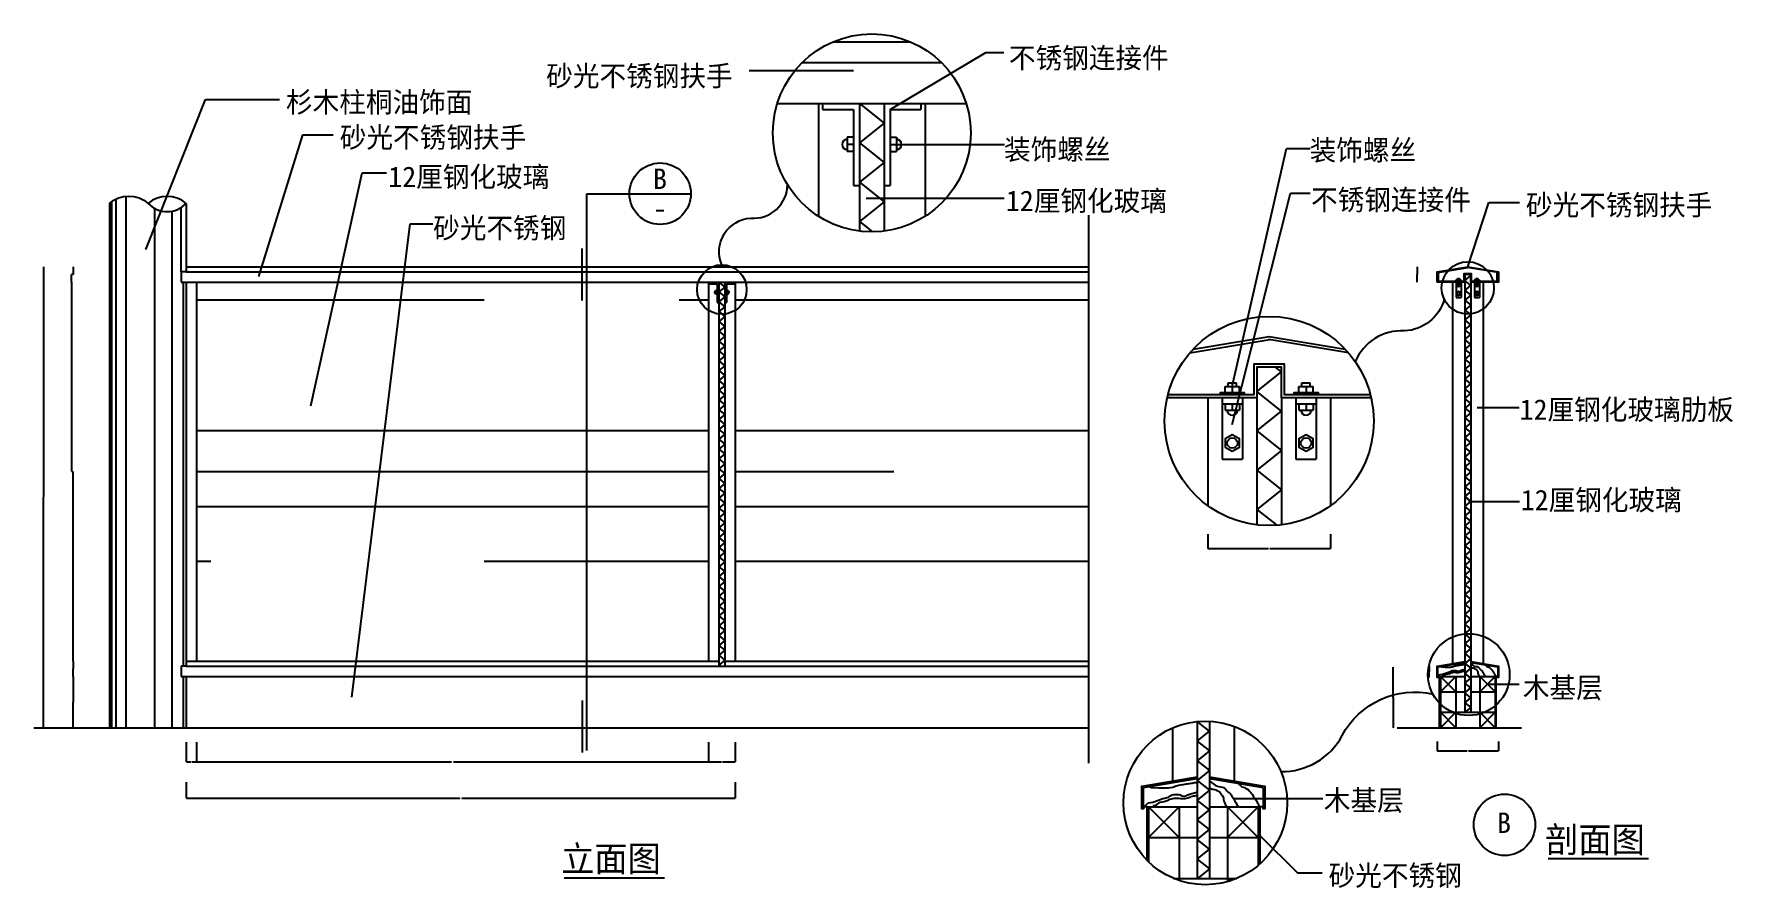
# Model space of a CAD drawing. Header units: metres. Extents: x 303 to 3621, y 1473 to 3141.
import ezdxf

# ---------------------------------------------------------------- set-up
doc = ezdxf.new("R2010")
doc.units = ezdxf.units.M
for name, color, linetype in [('2', 2, 'Continuous'), ('3', 3, 'Continuous'), ('4', 4, 'Continuous'), ('7', 7, 'Continuous'), ('BH', 3, 'Continuous'), ('DIM', 3, 'Continuous'), ('TEXT', 3, 'Continuous')]:
    doc.layers.add(name, color=color, linetype=linetype)
doc.dimstyles.get("Standard").update_dxf_attribs({"dimtxt": 2.5, "dimasz": 2.5, "dimexe": 1.25, "dimexo": 0.625, "dimtad": 1, "dimcen": 2.5, "dimazin": 3, "dimtfac": 1, "dimtmove": 0, "dimatfit": 3})

# ---------------------------------------------------------------- blocks, each defined once
blk = doc.blocks.new('BH2')
at = {"layer": 'BH'}
blk.add_lwpolyline([(0, 32), (5, 28), (0, 24), (5, 20), (0, 16), (5, 12), (0, 8), (5, 4), (0, 0)], dxfattribs=at)
blk = doc.blocks.new('*D1')
for p, q in [((376.39, 2656.43), (376.39, 2286.43)), ((376.64, 2286.43), (378.82, 2286.43)), ((379.07, 1916.43), (379.07, 2286.43))]:
    blk.add_line(p, q)
at = {"layer": 'Defpoints'}
for p in [(376.39, 2656.43), (376.39, 2286.43), (379.07, 1916.43)]:
    blk.add_point(p, dxfattribs=at)
at = {"layer": 'DIM', "insert": (377.73, 2287.555), "char_height": 1, "attachment_point": 5}
blk.add_mtext('2,68', dxfattribs=at)
blk = doc.blocks.new('*D2')
for p, q in [((321.19, 2686.43), (321.19, 2236.43)), ((320.94, 2236.43), (320.69, 2236.43)), ((321.19, 1786.43), (321.19, 2236.43)), ((321.19, 2236.43), (321.19, 2236.43)), ((321.44, 2236.43), (321.69, 2236.43))]:
    blk.add_line(p, q)
at = {"layer": 'Defpoints'}
for p in [(321.19, 2686.43), (321.19, 2236.43), (321.19, 1786.43)]:
    blk.add_point(p, dxfattribs=at)
at = {"layer": 'DIM', "insert": (321.19, 2237.555), "char_height": 1, "attachment_point": 5}
blk.add_mtext('0', dxfattribs=at)
blk = doc.blocks.new('*D3')
for p, q in [((378.82, 1901.43), (378.57, 1901.43)), ((379.07, 1916.43), (379.07, 1901.43)), ((379.07, 1886.43), (379.07, 1901.43)), ((379.07, 1901.43), (379.07, 1901.43)), ((379.32, 1901.43), (379.57, 1901.43))]:
    blk.add_line(p, q)
at = {"layer": 'Defpoints'}
for p in [(379.07, 1916.43), (379.07, 1901.43), (379.07, 1886.43)]:
    blk.add_point(p, dxfattribs=at)
at = {"layer": 'DIM', "insert": (379.07, 1902.555), "char_height": 1, "attachment_point": 5}
blk.add_mtext('0', dxfattribs=at)
blk = doc.blocks.new('*D4')
for p, q in [((379.07, 1886.43), (379.07, 1836.43)), ((378.82, 1836.43), (378.57, 1836.43)), ((379.07, 1786.43), (379.07, 1836.43)), ((379.07, 1836.43), (379.07, 1836.43)), ((379.32, 1836.43), (379.57, 1836.43))]:
    blk.add_line(p, q)
at = {"layer": 'Defpoints'}
for p in [(379.07, 1886.43), (379.07, 1836.43), (379.07, 1786.43)]:
    blk.add_point(p, dxfattribs=at)
at = {"layer": 'DIM', "insert": (379.07, 1837.555), "char_height": 1, "attachment_point": 5}
blk.add_mtext('0', dxfattribs=at)
blk = doc.blocks.new('*D5')
for p, q in [((379.32, 2671.43), (376.14, 2671.43)), ((376.39, 2656.43), (376.39, 2671.43)), ((379.07, 2686.43), (379.07, 2671.43))]:
    blk.add_line(p, q)
at = {"layer": 'Defpoints'}
for p in [(376.39, 2656.43), (379.07, 2686.43), (379.07, 2671.43)]:
    blk.add_point(p, dxfattribs=at)
at = {"layer": 'DIM', "insert": (377.73, 2670.305), "char_height": 1, "attachment_point": 5}
blk.add_mtext('2,68', dxfattribs=at)
blk = doc.blocks.new('*D6')
for p, q in [((620.15, 1758.3), (620.15, 1719.86)), ((1620.15, 1758.3), (1620.15, 1719.86)), ((620.4, 1719.86), (1118.15, 1719.86)), ((1122.15, 1719.86), (1619.9, 1719.86))]:
    blk.add_line(p, q)
at = {"layer": 'Defpoints'}
for p in [(620.15, 1758.3), (1620.15, 1758.3), (620.15, 1719.86)]:
    blk.add_point(p, dxfattribs=at)
at = {"layer": 'DIM', "insert": (1120.15, 1719.86), "char_height": 1, "attachment_point": 5}
blk.add_mtext('1000', dxfattribs=at)
blk = doc.blocks.new('*D7')
for p, q in [((600.15, 1679.86), (600.15, 1648.6)), ((1672.15, 1679.86), (1672.15, 1648.6)), ((600.4, 1648.6), (1134.15, 1648.6)), ((1138.15, 1648.6), (1671.9, 1648.6))]:
    blk.add_line(p, q)
at = {"layer": 'Defpoints'}
for p in [(600.15, 1679.86), (1672.15, 1679.86), (600.15, 1648.6)]:
    blk.add_point(p, dxfattribs=at)
at = {"layer": 'DIM', "insert": (1136.15, 1648.6), "char_height": 1, "attachment_point": 5}
blk.add_mtext('1072', dxfattribs=at)
blk = doc.blocks.new('*D8')
for p, q in [((600.15, 1758.3), (600.15, 1719.86)), ((620.15, 1758.3), (620.15, 1719.86)), ((600.4, 1719.86), (609.15, 1719.86)), ((611.15, 1719.86), (619.9, 1719.86))]:
    blk.add_line(p, q)
at = {"layer": 'Defpoints'}
for p in [(600.15, 1758.3), (620.15, 1758.3), (600.15, 1719.86)]:
    blk.add_point(p, dxfattribs=at)
at = {"layer": 'DIM', "insert": (610.15, 1719.86), "char_height": 1, "attachment_point": 5}
blk.add_mtext('20', dxfattribs=at)
blk = doc.blocks.new('*D9')
for p, q in [((1620.15, 1758.3), (1620.15, 1719.86)), ((1672.15, 1758.3), (1672.15, 1719.86)), ((1620.4, 1719.86), (1645.15, 1719.86)), ((1647.15, 1719.86), (1671.9, 1719.86))]:
    blk.add_line(p, q)
at = {"layer": 'Defpoints'}
for p in [(1620.15, 1758.3), (1672.15, 1758.3), (1620.15, 1719.86)]:
    blk.add_point(p, dxfattribs=at)
at = {"layer": 'DIM', "insert": (1646.15, 1719.86), "char_height": 1, "attachment_point": 5}
blk.add_mtext('52', dxfattribs=at)
blk = doc.blocks.new('*D10')
for p, q in [((3042.7, 1759.23), (3042.7, 1741.16)), ((3162.7, 1759.23), (3162.7, 1741.16)), ((3042.95, 1741.16), (3101.2, 1741.16)), ((3104.2, 1741.16), (3162.45, 1741.16))]:
    blk.add_line(p, q)
at = {"layer": 'Defpoints'}
for p in [(3042.7, 1759.23), (3162.7, 1759.23), (3042.7, 1741.16)]:
    blk.add_point(p, dxfattribs=at)
at = {"layer": 'DIM', "insert": (3102.7, 1741.16), "char_height": 1, "attachment_point": 5}
blk.add_mtext('120', dxfattribs=at)
blk = doc.blocks.new('*D11')
for p, q in [((3026.87, 1895.43), (3026.62, 1895.43)), ((3027.12, 1906.43), (3027.12, 1895.43)), ((3027.12, 1884.43), (3027.12, 1895.43)), ((3027.12, 1895.43), (3027.12, 1895.43)), ((3027.37, 1895.43), (3027.62, 1895.43))]:
    blk.add_line(p, q)
at = {"layer": 'Defpoints'}
for p in [(3027.12, 1906.43), (3027.12, 1895.43), (3027.12, 1884.43)]:
    blk.add_point(p, dxfattribs=at)
at = {"layer": 'DIM', "insert": (3027.12, 1896.555), "char_height": 1, "attachment_point": 5}
blk.add_mtext('20', dxfattribs=at)
blk = doc.blocks.new('*D12')
for p, q in [((2956.47, 1904.43), (2956.47, 1845.43)), ((2956.22, 1845.43), (2955.97, 1845.43)), ((2956.47, 1845.43), (2957.52, 1845.43)), ((2957.52, 1786.43), (2957.52, 1845.43)), ((2957.77, 1845.43), (2958.02, 1845.43))]:
    blk.add_line(p, q)
at = {"layer": 'Defpoints'}
for p in [(2956.47, 1904.43), (2956.47, 1845.43), (2957.52, 1786.43)]:
    blk.add_point(p, dxfattribs=at)
at = {"layer": 'DIM', "insert": (2956.995, 1846.555), "char_height": 1, "attachment_point": 5}
blk.add_mtext('100', dxfattribs=at)
blk = doc.blocks.new('*D13')
for p, q in [((2594.87, 2164.59), (2594.87, 2136.17)), ((2834.87, 2164.59), (2834.87, 2136.17)), ((2595.12, 2136.17), (2713.87, 2136.17)), ((2715.87, 2136.17), (2834.62, 2136.17))]:
    blk.add_line(p, q)
at = {"layer": 'Defpoints'}
for p in [(2594.87, 2164.59), (2834.87, 2164.59), (2594.87, 2136.17)]:
    blk.add_point(p, dxfattribs=at)
at = {"layer": 'DIM', "insert": (2714.87, 2136.17), "char_height": 1, "attachment_point": 5}
blk.add_mtext('60', dxfattribs=at)
blk = doc.blocks.new('*D14')
for p, q in [((3003.71, 2671.43), (3003.46, 2671.43)), ((3003.96, 2686.43), (3003.96, 2671.43)), ((3003.96, 2656.43), (3003.96, 2671.43)), ((3003.96, 2671.43), (3003.96, 2671.43)), ((3004.21, 2671.43), (3004.46, 2671.43))]:
    blk.add_line(p, q)
at = {"layer": 'Defpoints'}
for p in [(3003.96, 2686.43), (3003.96, 2671.43), (3003.96, 2656.43)]:
    blk.add_point(p, dxfattribs=at)
at = {"layer": 'DIM', "insert": (3003.96, 2672.555), "char_height": 1, "attachment_point": 5}
blk.add_mtext('0', dxfattribs=at)

msp = doc.modelspace()

# ---------------------------------------------------------------- hatches: boundary and pattern name
at = {"layer": 'BH'}
h = msp.add_hatch(dxfattribs=at)
h.set_pattern_fill('AR-RROOF', scale=15)
h.paths.add_polyline_path([(1382.13, 2656.43), (620.15, 2656.43), (620.15, 1916.43), (1382.13, 1916.43)])
h.paths.add_polyline_path([(1620.15, 2584.72, -0.31), (1574.67, 2652.14, -0.01), (1574.79, 2656.43), (1382.13, 2656.43), (1382.13, 1916.43), (1620.15, 1916.43)])
h.paths.add_polyline_path([(2362.45, 2656.43), (1719.96, 2656.43, -0.01), (1720.08, 2652.14, -0.32), (1672.15, 2583.78), (1672.15, 1916.43), (2362.45, 1916.43)])
h.paths.add_polyline_path([(1620.15, 2656.43), (1574.79, 2656.43, 0.01), (1574.67, 2652.14, 0.31), (1620.15, 2584.72)])
h.paths.add_polyline_path([(1720.08, 2652.14, 0.01), (1719.96, 2656.43), (1672.15, 2656.43), (1672.15, 2583.78, 0.32)])
h = msp.add_hatch(dxfattribs=at)
h.set_pattern_fill('AR-RROOF', scale=300)
h.paths.add_polyline_path([(3072.7, 1911.43), (3096.7, 1915.43), (3096.7, 2594.43, -0.13), (3072.7, 2603.82)])
h.paths.add_polyline_path([(3108.7, 1915.43), (3132.7, 1911.43), (3132.7, 2603.82, -0.13), (3108.7, 2594.43)])
h.paths.add_polyline_path([(3132.7, 2603.82), (3132.7, 2656.43), (3125.7, 2656.43), (3125.7, 2626.43), (3115.7, 2626.43), (3115.7, 2656.43), (3108.7, 2656.43), (3108.7, 2594.43, 0.13)])
h.paths.add_polyline_path([(3096.7, 2656.43), (3089.7, 2656.43), (3089.7, 2626.43), (3079.7, 2626.43), (3079.7, 2656.43), (3072.7, 2656.43), (3072.7, 2603.82, 0.13), (3096.7, 2594.43)])
h = msp.add_hatch(dxfattribs=at)
h.set_pattern_fill('AR-RROOF', scale=300)
h.paths.add_polyline_path([(2834.87, 2430.45), (2806.87, 2430.45), (2806.87, 2310.45), (2766.87, 2310.45), (2766.87, 2430.45), (2738.87, 2430.45), (2738.87, 2182.45, 0.13), (2834.87, 2220)])
h.paths.add_polyline_path([(2690.87, 2430.45), (2662.87, 2430.45), (2662.87, 2310.45), (2622.87, 2310.45), (2622.87, 2430.45), (2594.87, 2430.45), (2594.87, 2220, 0.13), (2690.87, 2182.45)])

# ---------------------------------------------------------------- linework, layer by layer
at = {"layer": '2'}
for p, q in [((302.83, 1786.43), (2362.45, 1786.43)), ((2964.85, 1786.43), (3207.72, 1786.43))]:
    msp.add_line(p, q, dxfattribs=at)
at = {"layer": '3'}
for p, q in [((1803.26, 3085.33), (2074.59, 3085.33)), ((1842.92, 3005.33), (1842.92, 2993.33)), ((1842.92, 2993.33), (1902.92, 2993.33)), ((1902.92, 2993.33), (1902.92, 2845.33)), ((1974.92, 2993.33), (2034.92, 2993.33)), ((1974.92, 2993.33), (1974.92, 2845.33)), ((2034.92, 3005.33), (2034.92, 2993.33)), ((1902.92, 2939.3), (1890.79, 2939.3)), ((1890.79, 2939.3), (1890.79, 2911.36)), ((1902.92, 2925.33), (1890.79, 2925.33)), ((1974.92, 2939.3), (1987.06, 2939.3)), ((1974.92, 2925.33), (1987.06, 2925.33)), ((1987.06, 2939.3), (1987.06, 2911.36)), ((1902.92, 2911.36), (1890.79, 2911.36)), ((1974.92, 2911.36), (1987.06, 2911.36)), ((482.27, 2824.29), (482.27, 1786.43)), ((1902.92, 2845.33), (1914.92, 2845.33)), ((1962.92, 2845.33), (1974.92, 2845.33)), ((454.32, 2813.55), (454.32, 1786.43)), ((462.66, 2818.58), (462.66, 1786.43)), ((538, 2800.67), (538, 1786.43)), ((572.07, 2794.91), (572.07, 1786.43)), ((589.84, 2801.75), (589.84, 2676.43)), ((594.32, 2656.43), (594.32, 1906.43)), ((600.15, 2676.43), (2362.45, 2676.43)), ((1622.15, 2656.43), (1622.15, 2653.43)), ((1670.15, 2656.43), (1670.15, 2653.43)), ((3044.2, 2675.16), (3102.95, 2684.95)), ((3044.2, 2656.43), (3044.2, 2675.16)), ((3084.7, 2661.98), (3084.7, 2658.95)), ((3120.7, 2661.98), (3120.7, 2658.95)), ((1622.15, 2653.43), (1637.15, 2653.43)), ((1634.12, 2639.92), (1634.12, 2632.94)), ((1637.15, 2639.92), (1634.12, 2639.92)), ((1637.15, 2636.43), (1634.12, 2636.43)), ((1637.15, 2632.94), (1634.12, 2632.94)), ((1637.15, 2653.43), (1637.15, 2616.43)), ((1655.15, 2653.43), (1670.15, 2653.43)), ((1655.15, 2653.43), (1655.15, 2616.43)), ((1655.15, 2639.92), (1658.19, 2639.92)), ((1655.15, 2636.43), (1658.19, 2636.43)), ((1655.15, 2632.94), (1658.19, 2632.94)), ((1658.19, 2639.92), (1658.19, 2632.94)), ((3084.7, 2653.43), (3084.7, 2650.39)), ((3120.7, 2653.43), (3120.7, 2650.39)), ((1637.15, 2616.43), (1640.15, 2616.43)), ((1652.15, 2616.43), (1655.15, 2616.43)), ((2560.11, 2518.58), (2715.86, 2544.53)), ((2642.87, 2452.66), (2642.87, 2440.53)), ((2786.87, 2452.66), (2786.87, 2440.53)), ((2642.87, 2418.45), (2642.87, 2406.32)), ((2786.87, 2418.45), (2786.87, 2406.32)), ((600.15, 1906.43), (2362.45, 1906.43)), ((3044.2, 1905.16), (3096.7, 1913.91)), ((3044.2, 1886.43), (3044.2, 1905.16)), ((3050.37, 1905.78), (3051.93, 1905.16)), ((3051.93, 1905.16), (3053.79, 1905.01)), ((3053.33, 1890.86), (3058.93, 1892.72)), ((3053.79, 1905.01), (3058.77, 1904.85)), ((3058.77, 1904.85), (3063.75, 1904.69)), ((3058.93, 1892.72), (3063.28, 1894.28)), ((3060.64, 1890.7), (3064.37, 1891.63)), ((3063.28, 1894.28), (3065.15, 1894.9)), ((3063.75, 1904.69), (3068.73, 1904.69)), ((3064.37, 1891.63), (3067.48, 1892.57)), ((3065.15, 1894.9), (3067.02, 1895.37)), ((3067.02, 1895.37), (3068.57, 1895.83)), ((3067.48, 1892.57), (3068.88, 1893.19)), ((3068.57, 1895.83), (3069.66, 1896.61)), ((3068.73, 1904.69), (3070.59, 1905.01)), ((3068.88, 1893.19), (3069.97, 1893.66)), ((3069.66, 1896.61), (3070.9, 1897.39)), ((3069.97, 1893.66), (3071.53, 1893.97)), ((3070.59, 1905.01), (3072.77, 1905.47)), ((3070.9, 1897.39), (3072.3, 1898.01)), ((3071.53, 1893.97), (3072.77, 1894.43)), ((3072.3, 1898.01), (3073.86, 1898.16)), ((3072.77, 1905.47), (3073.86, 1905.94)), ((3072.77, 1894.43), (3073.86, 1894.74)), ((3073.86, 1905.94), (3075.11, 1906.4)), ((3073.86, 1898.16), (3076.04, 1898.16)), ((3073.86, 1894.74), (3075.42, 1894.9)), ((3075.11, 1906.4), (3076.19, 1906.87)), ((3075.42, 1894.9), (3078.84, 1894.9)), ((3076.04, 1898.16), (3077.28, 1898.32)), ((3076.19, 1906.87), (3077.44, 1907.18)), ((3077.28, 1898.32), (3078.84, 1898.32)), ((3077.44, 1907.18), (3078.53, 1907.49)), ((3078.53, 1907.49), (3080.71, 1907.8)), ((3078.84, 1898.32), (3079.93, 1898.01)), ((3078.84, 1894.9), (3080.39, 1894.43)), ((3079.93, 1898.01), (3081.02, 1897.39)), ((3080.39, 1894.43), (3081.64, 1894.28)), ((3080.71, 1907.8), (3082.26, 1907.96)), ((3081.02, 1897.39), (3082.11, 1897.08)), ((3081.64, 1894.28), (3083.82, 1894.28)), ((3082.11, 1897.08), (3083.35, 1896.77)), ((3082.26, 1907.96), (3083.35, 1908.11)), ((3083.35, 1908.11), (3084.59, 1908.43)), ((3083.35, 1896.77), (3084.59, 1896.77)), ((3083.82, 1894.28), (3085.06, 1894.43)), ((3084.59, 1908.43), (3085.99, 1908.58)), ((3084.59, 1896.77), (3085.84, 1897.08)), ((3085.06, 1894.43), (3086.15, 1894.74)), ((3085.84, 1897.08), (3086.93, 1897.7)), ((3085.99, 1908.58), (3087.24, 1908.89)), ((3086.15, 1894.74), (3087.55, 1895.06)), ((3086.93, 1897.7), (3088.17, 1898.32)), ((3087.24, 1908.89), (3088.48, 1909.05)), ((3087.55, 1895.06), (3088.64, 1895.52)), ((3088.17, 1898.32), (3089.26, 1898.63)), ((3088.48, 1909.05), (3089.57, 1909.05)), ((3088.64, 1895.52), (3089.73, 1895.83)), ((3089.26, 1898.63), (3090.35, 1898.94)), ((3089.57, 1909.05), (3090.66, 1909.36)), ((3089.73, 1895.83), (3090.97, 1896.3)), ((3090.35, 1898.94), (3091.44, 1899.25)), ((3090.66, 1909.36), (3091.75, 1909.51)), ((3090.97, 1896.3), (3092.06, 1896.61)), ((3091.44, 1899.25), (3092.84, 1899.56)), ((3091.75, 1909.51), (3092.84, 1909.83)), ((3092.06, 1896.61), (3093.31, 1896.92)), ((3092.84, 1909.83), (3094.08, 1909.98)), ((3092.84, 1899.56), (3094.08, 1900.03)), ((3093.31, 1896.92), (3094.55, 1897.08)), ((3094.08, 1909.98), (3095.17, 1910.14)), ((3094.08, 1900.03), (3095.17, 1900.34)), ((3094.55, 1897.08), (3095.64, 1897.23)), ((3095.17, 1910.14), (3096.7, 1910.14)), ((3095.17, 1900.34), (3096.7, 1900.85)), ((3095.64, 1897.23), (3096.73, 1897.23)), ((3108.7, 1913.91), (3161.2, 1905.16)), ((3108.7, 1911.74), (3109.49, 1911.07)), ((3108.86, 1904.85), (3110.11, 1904.23)), ((3109.49, 1911.07), (3110.57, 1910.14)), ((3110.11, 1904.23), (3111.35, 1903.61)), ((3110.57, 1910.14), (3111.66, 1909.36)), ((3111.35, 1903.61), (3112.44, 1903.45)), ((3111.66, 1909.36), (3113.06, 1908.43)), ((3112.44, 1903.45), (3113.84, 1903.14)), ((3113.06, 1908.43), (3114.31, 1907.49)), ((3113.84, 1903.14), (3114.93, 1902.83)), ((3114.31, 1907.49), (3115.4, 1906.72)), ((3114.93, 1902.83), (3116.02, 1902.21)), ((3115.4, 1906.72), (3117.73, 1906.09)), ((3116.02, 1902.21), (3117.42, 1901.43)), ((3117.42, 1901.43), (3118.82, 1900.5)), ((3117.73, 1906.09), (3119.6, 1905.94)), ((3118.82, 1900.5), (3119.91, 1899.25)), ((3119.6, 1905.94), (3121.15, 1905.63)), ((3119.91, 1899.25), (3120.53, 1898.16)), ((3120.53, 1898.16), (3121.46, 1896.92)), ((3121.15, 1905.63), (3122.24, 1905.32)), ((3121.46, 1896.92), (3122.09, 1895.83)), ((3122.09, 1895.83), (3122.24, 1894.59)), ((3122.24, 1905.32), (3123.33, 1904.38)), ((3122.24, 1894.59), (3122.24, 1893.35)), ((3122.24, 1893.35), (3122.55, 1892.1)), ((3122.55, 1892.1), (3123.02, 1891.01)), ((3123.33, 1904.38), (3124.58, 1903.14)), ((3124.58, 1903.14), (3125.66, 1902.05)), ((3125.66, 1902.05), (3126.75, 1900.96)), ((3126.75, 1900.96), (3127.84, 1900.19)), ((3127.84, 1900.19), (3129.09, 1898.94)), ((3129.09, 1898.94), (3129.86, 1897.85)), ((3129.86, 1897.85), (3130.64, 1896.77)), ((3130.64, 1896.77), (3131.42, 1895.52)), ((3131.42, 1895.52), (3132.04, 1894.43)), ((3132.04, 1894.43), (3132.66, 1893.19)), ((3132.66, 1893.19), (3133.44, 1891.95)), ((3133.44, 1891.95), (3134.22, 1890.86)), ((3137.33, 1909.05), (3138.11, 1907.8)), ((3138.11, 1907.8), (3139.2, 1906.87)), ((3139.2, 1906.87), (3140.29, 1905.94)), ((3140.29, 1905.94), (3141.69, 1905.47)), ((3141.69, 1905.47), (3142.78, 1905.01)), ((3142.78, 1905.01), (3144.02, 1904.38)), ((3144.02, 1904.38), (3145.27, 1903.76)), ((3145.27, 1903.76), (3146.67, 1902.83)), ((3146.67, 1902.83), (3147.91, 1901.59)), ((3147.91, 1901.59), (3149, 1900.34)), ((3149, 1900.34), (3149.78, 1899.25)), ((3149.78, 1899.25), (3150.56, 1898.16)), ((3150.56, 1898.16), (3151.49, 1896.77)), ((3151.49, 1896.77), (3152.42, 1895.52)), ((3152.42, 1895.52), (3153.04, 1894.43)), ((3153.04, 1894.43), (3153.82, 1893.19)), ((3153.82, 1893.19), (3154.6, 1891.95)), ((3154.6, 1891.95), (3155.84, 1889.46)), ((3161.2, 1905.16), (3161.2, 1886.43)), ((594.32, 1886.43), (594.32, 1786.43)), ((3046.01, 1886.82), (3046.48, 1888.06)), ((3046.48, 1888.06), (3048.97, 1890.24)), ((3048.97, 1890.24), (3053.33, 1890.86)), ((3049.2, 1886.43), (3079.2, 1856.43)), ((3079.2, 1886.43), (3049.2, 1856.43)), ((3049.2, 1886.43), (3049.2, 1786.43)), ((3053.64, 1886.82), (3054.73, 1887.44)), ((3054.73, 1887.44), (3056.9, 1888.37)), ((3056.9, 1888.37), (3058.15, 1889.15)), ((3058.15, 1889.15), (3059.39, 1889.92)), ((3059.39, 1889.92), (3060.64, 1890.7)), ((3123.02, 1891.01), (3123.64, 1889.92)), ((3123.64, 1889.92), (3123.95, 1888.84)), ((3123.95, 1888.84), (3124.58, 1887.75)), ((3124.58, 1887.75), (3125.04, 1886.82)), ((3156.2, 1886.43), (3126.2, 1856.43)), ((3126.2, 1886.43), (3156.2, 1856.43)), ((3134.22, 1890.86), (3135.47, 1888.68)), ((3135.47, 1888.68), (3135.93, 1887.59)), ((3135.93, 1887.59), (3136.4, 1886.5)), ((3136.4, 1886.5), (3136.55, 1886.35)), ((3155.84, 1889.46), (3156.47, 1888.37)), ((3156.2, 1886.43), (3156.2, 1786.43)), ((3156.47, 1888.37), (3157.09, 1887.28)), ((3157.09, 1887.28), (3157.4, 1886.35)), ((3049.2, 1816.43), (3079.2, 1786.43)), ((3079.2, 1816.43), (3049.2, 1786.43)), ((3126.2, 1816.43), (3156.2, 1786.43)), ((3156.2, 1816.43), (3126.2, 1786.43)), ((2469.31, 1669.66), (2574.31, 1687.16)), ((2469.31, 1632.2), (2469.31, 1669.66)), ((2481.65, 1670.91), (2484.77, 1669.67)), ((2484.77, 1669.67), (2488.5, 1669.36)), ((2488.5, 1669.36), (2498.46, 1669.05)), ((2498.46, 1669.05), (2508.41, 1668.74)), ((2508.41, 1668.74), (2518.37, 1668.74)), ((2518.37, 1668.74), (2522.1, 1669.36)), ((2522.1, 1669.36), (2526.46, 1670.29)), ((2526.46, 1670.29), (2528.64, 1671.22)), ((2528.64, 1671.22), (2531.12, 1672.16)), ((2531.12, 1672.16), (2533.3, 1673.09)), ((2533.3, 1673.09), (2535.79, 1673.71)), ((2535.79, 1673.71), (2537.97, 1674.33)), ((2537.97, 1674.33), (2542.33, 1674.96)), ((2542.33, 1674.96), (2545.44, 1675.27)), ((2545.44, 1675.27), (2547.61, 1675.58)), ((2547.61, 1675.58), (2550.1, 1676.2)), ((2550.1, 1676.2), (2552.9, 1676.51)), ((2552.9, 1676.51), (2555.39, 1677.13)), ((2555.39, 1677.13), (2557.88, 1677.44)), ((2557.88, 1677.44), (2560.06, 1677.44)), ((2560.06, 1677.44), (2562.24, 1678.07)), ((2562.24, 1678.07), (2564.42, 1678.38)), ((2564.42, 1678.38), (2566.59, 1679)), ((2566.59, 1679), (2569.08, 1679.31)), ((2566.59, 1658.48), (2569.08, 1659.41)), ((2569.08, 1679.31), (2571.26, 1679.62)), ((2569.08, 1659.41), (2571.26, 1660.03)), ((2571.26, 1679.62), (2574.31, 1679.62)), ((2571.26, 1660.03), (2574.31, 1661.05)), ((2598.31, 1687.16), (2703.31, 1669.66)), ((2598.31, 1682.83), (2599.89, 1681.49)), ((2598.64, 1669.05), (2601.13, 1667.8)), ((2599.89, 1681.49), (2602.06, 1679.62)), ((2601.13, 1667.8), (2603.62, 1666.56)), ((2602.06, 1679.62), (2604.24, 1678.07)), ((2603.62, 1666.56), (2605.8, 1666.25)), ((2604.24, 1678.07), (2607.04, 1676.2)), ((2605.8, 1666.25), (2608.6, 1665.63)), ((2607.04, 1676.2), (2609.53, 1674.33)), ((2608.6, 1665.63), (2610.77, 1665.01)), ((2609.53, 1674.33), (2611.71, 1672.78)), ((2610.77, 1665.01), (2612.95, 1663.76)), ((2611.71, 1672.78), (2616.38, 1671.54)), ((2612.95, 1663.76), (2615.75, 1662.21)), ((2615.75, 1662.21), (2618.55, 1660.34)), ((2616.38, 1671.54), (2620.11, 1671.22)), ((2618.55, 1660.34), (2620.73, 1657.85)), ((2620.11, 1671.22), (2623.22, 1670.6)), ((2623.22, 1670.6), (2625.4, 1669.98)), ((2625.4, 1669.98), (2627.58, 1668.12)), ((2627.58, 1668.12), (2630.07, 1665.63)), ((2630.07, 1665.63), (2632.24, 1663.45)), ((2632.24, 1663.45), (2634.42, 1661.27)), ((2634.42, 1661.27), (2636.6, 1659.72)), ((2636.6, 1659.72), (2639.09, 1657.23)), ((2655.58, 1677.44), (2657.13, 1674.96)), ((2657.13, 1674.96), (2659.31, 1673.09)), ((2659.31, 1673.09), (2661.49, 1671.22)), ((2661.49, 1671.22), (2664.29, 1670.29)), ((2664.29, 1670.29), (2666.47, 1669.36)), ((2666.47, 1669.36), (2668.96, 1668.12)), ((2668.96, 1668.12), (2671.45, 1666.87)), ((2671.45, 1666.87), (2674.25, 1665.01)), ((2674.25, 1665.01), (2676.74, 1662.52)), ((2676.74, 1662.52), (2678.91, 1660.03)), ((2678.91, 1660.03), (2680.47, 1657.85)), ((2703.31, 1669.66), (2703.31, 1632.2)), ((2472.94, 1632.98), (2473.88, 1635.47)), ((2473.88, 1635.47), (2478.85, 1639.82)), ((2478.85, 1639.82), (2487.57, 1641.06)), ((2539.31, 1632.2), (2479.31, 1572.2)), ((2479.31, 1632.2), (2539.31, 1572.2)), ((2479.31, 1632.2), (2479.31, 1524.45)), ((2487.57, 1641.06), (2498.77, 1644.79)), ((2488.19, 1632.98), (2490.37, 1634.22)), ((2490.37, 1634.22), (2494.72, 1636.09)), ((2494.72, 1636.09), (2497.21, 1637.64)), ((2497.21, 1637.64), (2499.7, 1639.2)), ((2498.77, 1644.79), (2507.48, 1647.9)), ((2499.7, 1639.2), (2502.19, 1640.75)), ((2502.19, 1640.75), (2509.66, 1642.62)), ((2507.48, 1647.9), (2511.21, 1649.15)), ((2509.66, 1642.62), (2515.88, 1644.48)), ((2511.21, 1649.15), (2514.95, 1650.08)), ((2514.95, 1650.08), (2518.06, 1651.01)), ((2515.88, 1644.48), (2518.68, 1645.73)), ((2518.06, 1651.01), (2520.23, 1652.57)), ((2518.68, 1645.73), (2520.86, 1646.66)), ((2520.23, 1652.57), (2522.72, 1654.12)), ((2520.86, 1646.66), (2523.97, 1647.28)), ((2522.72, 1654.12), (2525.52, 1655.37)), ((2523.97, 1647.28), (2526.46, 1648.21)), ((2525.52, 1655.37), (2528.64, 1655.68)), ((2526.46, 1648.21), (2528.64, 1648.84)), ((2528.64, 1655.68), (2532.99, 1655.68)), ((2528.64, 1648.84), (2531.75, 1649.15)), ((2531.75, 1649.15), (2538.59, 1649.15)), ((2532.99, 1655.68), (2535.48, 1655.99)), ((2535.48, 1655.99), (2538.59, 1655.99)), ((2538.59, 1655.99), (2540.77, 1655.37)), ((2538.59, 1649.15), (2541.7, 1648.21)), ((2540.77, 1655.37), (2542.95, 1654.12)), ((2541.7, 1648.21), (2544.19, 1647.9)), ((2542.95, 1654.12), (2545.13, 1653.5)), ((2544.19, 1647.9), (2548.55, 1647.9)), ((2545.13, 1653.5), (2547.61, 1652.88)), ((2547.61, 1652.88), (2550.1, 1652.88)), ((2548.55, 1647.9), (2551.04, 1648.21)), ((2550.1, 1652.88), (2552.59, 1653.5)), ((2551.04, 1648.21), (2553.22, 1648.84)), ((2552.59, 1653.5), (2554.77, 1654.74)), ((2553.22, 1648.84), (2556.02, 1649.46)), ((2554.77, 1654.74), (2557.26, 1655.99)), ((2556.02, 1649.46), (2558.19, 1650.39)), ((2557.26, 1655.99), (2559.44, 1656.61)), ((2558.19, 1650.39), (2560.37, 1651.01)), ((2559.44, 1656.61), (2561.62, 1657.23)), ((2560.37, 1651.01), (2562.86, 1651.95)), ((2561.62, 1657.23), (2563.79, 1657.85)), ((2562.86, 1651.95), (2565.04, 1652.57)), ((2563.79, 1657.85), (2566.59, 1658.48)), ((2565.04, 1652.57), (2567.53, 1653.19)), ((2567.53, 1653.19), (2570.02, 1653.5)), ((2570.02, 1653.5), (2572.19, 1653.81)), ((2572.19, 1653.81), (2574.37, 1653.81)), ((2620.73, 1657.85), (2621.98, 1655.68)), ((2621.98, 1655.68), (2623.84, 1653.19)), ((2623.84, 1653.19), (2625.09, 1651.01)), ((2625.09, 1651.01), (2625.4, 1648.53)), ((2625.4, 1648.53), (2625.4, 1646.04)), ((2625.4, 1646.04), (2626.02, 1643.55)), ((2626.02, 1643.55), (2626.95, 1641.37)), ((2626.95, 1641.37), (2628.2, 1639.2)), ((2628.2, 1639.2), (2628.82, 1637.02)), ((2628.82, 1637.02), (2630.07, 1634.84)), ((2630.07, 1634.84), (2631, 1632.98)), ((2633.31, 1632.2), (2693.31, 1572.2)), ((2693.31, 1632.2), (2633.31, 1572.2)), ((2639.09, 1657.23), (2640.64, 1655.06)), ((2640.64, 1655.06), (2642.2, 1652.88)), ((2642.2, 1652.88), (2643.76, 1650.39)), ((2643.76, 1650.39), (2645, 1648.21)), ((2645, 1648.21), (2646.24, 1645.73)), ((2646.24, 1645.73), (2647.8, 1643.24)), ((2647.8, 1643.24), (2649.36, 1641.06)), ((2649.36, 1641.06), (2651.84, 1636.71)), ((2651.84, 1636.71), (2652.78, 1634.53)), ((2652.78, 1634.53), (2653.71, 1632.36)), ((2653.71, 1632.36), (2654.02, 1632.05)), ((2680.47, 1657.85), (2682.02, 1655.68)), ((2682.02, 1655.68), (2683.89, 1652.88)), ((2683.89, 1652.88), (2685.76, 1650.39)), ((2685.76, 1650.39), (2687, 1648.21)), ((2687, 1648.21), (2688.56, 1645.73)), ((2688.56, 1645.73), (2690.11, 1643.24)), ((2690.11, 1643.24), (2692.6, 1638.26)), ((2692.6, 1638.26), (2693.85, 1636.09)), ((2693.31, 1632.2), (2693.31, 1517.58)), ((2693.85, 1636.09), (2695.09, 1633.91)), ((2695.09, 1633.91), (2695.71, 1632.05)), ((2539.31, 1492.2), (2536.25, 1489.14)), ((2633.31, 1492.2), (2638.3, 1487.22))]:
    msp.add_line(p, q, dxfattribs=at)
for points in [[(3159.7, 2675.41), (3159.7, 2657.93), (3110.2, 2657.93), (3110.2, 2672.93), (3095.2, 2672.93), (3095.2, 2657.93), (3045.7, 2657.93), (3045.7, 2675.41)], [(3161.2, 2656.43), (3161.2, 2675.16), (3102.45, 2684.95)], [(2869.63, 2518.58), (2713.88, 2544.53)], [(2912.61, 2436.45), (2744.87, 2436.45), (2744.87, 2496.45), (2684.87, 2496.45), (2684.87, 2436.45), (2517.13, 2436.45)]]:
    msp.add_lwpolyline(points, dxfattribs=at)
for centre, radius in [((1938.92, 2947.73), 193.23), ((3102.7, 2645.14), 51.06), ((3084.7, 2634.38), 2.5), ((3120.7, 2634.38), 2.5), ((2714.87, 2385.28), 204.25), ((2642.87, 2342.25), 10), ((2786.87, 2342.25), 10), ((3104.6, 1890.11), 79.89), ((2590.12, 1639.57), 159.78)]:
    msp.add_circle(centre, radius, dxfattribs=at)
for centre, radius, start, end in [((1890.88, 2925.33), 10, 90.54, 269.46), ((1986.97, 2925.33), 10, 270.54, 89.46), ((1634.14, 2636.43), 2.5, 90.54, 269.46), ((1658.16, 2636.43), 2.5, 270.54, 89.46)]:
    msp.add_arc(centre, radius, start, end, dxfattribs=at)
at = {"layer": '4'}
for p, q in [((1862.79, 3125.33), (2015.06, 3125.33)), ((1754.48, 3005.33), (2123.37, 3005.33)), ((1834.92, 3005.33), (1834.92, 2784.87)), ((1914.92, 3005.33), (1914.92, 2755.99)), ((1962.92, 3005.33), (1962.92, 2755.99)), ((2042.92, 3005.33), (2042.92, 2784.87)), ((450.15, 2810.22), (450.15, 1786.43)), ((600.15, 2810.22), (600.15, 2686.43)), ((600.15, 2676.43), (590.15, 2676.43)), ((590.15, 2676.43), (590.15, 2656.43)), ((590.15, 2656.43), (2362.45, 2656.43)), ((600.15, 2686.43), (2362.45, 2686.43)), ((600.15, 2686.43), (600.15, 2676.43)), ((600.15, 2656.43), (600.15, 1916.43)), ((620.15, 2656.43), (620.15, 1916.43)), ((1620.15, 2656.43), (1620.15, 1916.43)), ((1640.15, 2656.43), (1640.15, 1906.43)), ((1652.15, 2656.43), (1652.15, 1906.43)), ((1672.15, 2656.43), (1672.15, 1916.43)), ((600.15, 1906.43), (590.15, 1906.43)), ((590.15, 1906.43), (590.15, 1886.43)), ((600.15, 1916.43), (1640.15, 1916.43)), ((600.15, 1916.43), (600.15, 1906.43)), ((1652.15, 1916.43), (2362.45, 1916.43)), ((590.15, 1886.43), (2362.45, 1886.43)), ((600.15, 1886.43), (600.15, 1786.43))]:
    msp.add_line(p, q, dxfattribs=at)
msp.add_lwpolyline([(3042.7, 2656.43), (3042.7, 2676.43), (3102.7, 2686.43), (3162.7, 2676.43), (3162.7, 2656.43), (3108.7, 2656.43), (3108.7, 2671.43), (3096.7, 2671.43), (3096.7, 2656.43)], close=True, dxfattribs=at)
for points in [[(2566.58, 2525.74), (2714.87, 2550.45), (2863.16, 2525.74)], [(2914.06, 2430.45), (2738.87, 2430.45), (2738.87, 2490.45), (2690.87, 2490.45), (2690.87, 2430.45), (2515.68, 2430.45)], [(3047.7, 1786.43), (3047.7, 1886.43), (3044.2, 1886.43), (3044.2, 1884.43), (3042.7, 1884.43), (3042.7, 1906.43), (3096.7, 1915.43)], [(3108.7, 1915.43), (3162.7, 1906.43), (3162.7, 1884.43), (3161.2, 1884.43), (3161.2, 1886.43), (3157.7, 1886.43), (3157.7, 1786.43)], [(2476.31, 1527.41), (2476.31, 1632.2), (2469.31, 1632.2), (2469.31, 1628.2), (2466.31, 1628.2), (2466.31, 1672.2), (2574.31, 1690.2)], [(2598.31, 1690.2), (2706.31, 1672.2), (2706.31, 1628.2), (2703.31, 1628.2), (2703.31, 1632.2), (2696.31, 1632.2), (2696.31, 1520.18)]]:
    msp.add_lwpolyline(points, dxfattribs=at)
at = {"layer": '7'}
for p, q in [((3072.7, 2656.43), (3072.7, 1911.43)), ((3079.7, 2656.43), (3079.7, 2626.43)), ((3081.21, 2658.93), (3081.21, 2661.96)), ((3081.21, 2661.96), (3088.19, 2661.96)), ((3082.7, 2661.96), (3082.7, 2663.84)), ((3082.7, 2663.84), (3086.7, 2663.84)), ((3086.7, 2661.96), (3086.7, 2663.84)), ((3088.19, 2658.93), (3088.19, 2661.96)), ((3089.7, 2656.43), (3089.7, 2626.43)), ((3096.7, 2656.43), (3096.7, 1816.43)), ((3108.7, 2656.43), (3108.7, 1816.43)), ((3115.7, 2656.43), (3115.7, 2626.43)), ((3117.21, 2661.96), (3124.19, 2661.96)), ((3117.21, 2658.93), (3117.21, 2661.96)), ((3118.7, 2663.84), (3122.7, 2663.84)), ((3118.7, 2661.96), (3118.7, 2663.84)), ((3122.7, 2661.96), (3122.7, 2663.84)), ((3124.19, 2658.93), (3124.19, 2661.96)), ((3125.7, 2656.43), (3125.7, 2626.43)), ((3132.7, 2656.43), (3132.7, 1911.43)), ((3079.7, 2626.43), (3089.7, 2626.43)), ((3081.21, 2653.43), (3081.21, 2650.39)), ((3081.21, 2650.39), (3088.19, 2650.39)), ((3082.2, 2634.38), (3082.2, 2634.38)), ((3088.19, 2653.43), (3088.19, 2650.39)), ((3115.7, 2626.43), (3125.7, 2626.43)), ((3117.21, 2653.43), (3117.21, 2650.39)), ((3117.21, 2650.39), (3124.19, 2650.39)), ((3124.19, 2653.43), (3124.19, 2650.39)), ((2634.87, 2460.1), (2650.87, 2460.1)), ((2634.87, 2452.59), (2634.87, 2460.1)), ((2650.87, 2452.59), (2650.87, 2460.1)), ((2778.87, 2452.59), (2778.87, 2460.1)), ((2778.87, 2460.1), (2794.87, 2460.1)), ((2794.87, 2452.59), (2794.87, 2460.1)), ((2594.87, 2430.45), (2594.87, 2220)), ((2622.87, 2430.45), (2622.87, 2310.45)), ((2628.9, 2452.59), (2656.84, 2452.59)), ((2628.9, 2440.45), (2628.9, 2452.59)), ((2656.84, 2440.45), (2656.84, 2452.59)), ((2662.87, 2430.45), (2662.87, 2310.45)), ((2690.87, 2430.45), (2690.87, 2182.45)), ((2738.87, 2430.45), (2738.87, 2182.45)), ((2766.87, 2430.45), (2766.87, 2310.45)), ((2772.9, 2440.45), (2772.9, 2452.59)), ((2772.9, 2452.59), (2800.84, 2452.59)), ((2800.84, 2440.45), (2800.84, 2452.59)), ((2806.87, 2430.45), (2806.87, 2310.45)), ((2834.87, 2430.45), (2834.87, 2220)), ((2628.9, 2418.45), (2628.9, 2406.32)), ((2628.9, 2406.32), (2656.84, 2406.32)), ((2656.84, 2418.45), (2656.84, 2406.32)), ((2772.9, 2418.45), (2772.9, 2406.32)), ((2772.9, 2406.32), (2800.84, 2406.32)), ((2800.84, 2418.45), (2800.84, 2406.32)), ((2632.87, 2342.25), (2632.87, 2342.25)), ((2622.87, 2310.45), (2662.87, 2310.45)), ((2766.87, 2310.45), (2806.87, 2310.45)), ((3047.7, 1886.43), (3096.7, 1886.43)), ((3047.7, 1886.43), (3096.7, 1886.43)), ((3079.2, 1886.43), (3079.2, 1786.43)), ((3108.7, 1886.43), (3157.7, 1886.43)), ((3108.7, 1886.43), (3157.7, 1886.43)), ((3126.2, 1886.43), (3126.2, 1786.43)), ((3049.2, 1856.43), (3096.7, 1856.43)), ((3108.7, 1856.43), (3156.2, 1856.43)), ((2574.31, 1798.57), (2574.31, 1492.2)), ((2598.31, 1799.14), (2598.31, 1492.2)), ((3049.2, 1816.43), (3156.2, 1816.43)), ((2526.31, 1786.06), (2526.31, 1682.2)), ((2646.31, 1789.14), (2646.31, 1682.2)), ((2476.31, 1632.2), (2574.31, 1632.2)), ((2476.31, 1632.2), (2574.31, 1632.2)), ((2539.31, 1632.2), (2539.31, 1488.08)), ((2598.31, 1632.2), (2696.31, 1632.2)), ((2598.31, 1632.2), (2696.31, 1632.2)), ((2633.31, 1632.2), (2633.31, 1485.73)), ((2479.31, 1572.2), (2574.31, 1572.2)), ((2598.31, 1572.2), (2693.31, 1572.2)), ((2528.36, 1492.2), (2651.88, 1492.2))]:
    msp.add_line(p, q, dxfattribs=at)
msp.add_lwpolyline([(450.15, 2810.22, -0.38), (525.87, 2810.22, 0.43), (600.15, 2810.22)], format="xyb", dxfattribs=at)
for points in [[(3090.7, 2657.93), (3090.7, 2658.93), (3078.7, 2658.93), (3078.7, 2657.93)], [(3090.7, 2657.93), (3078.7, 2657.93)], [(3126.7, 2657.93), (3126.7, 2658.93), (3114.7, 2658.93), (3114.7, 2657.93)], [(3126.7, 2657.93), (3114.7, 2657.93)], [(3089.7, 2653.43), (3079.7, 2653.43)], [(3125.7, 2653.43), (3115.7, 2653.43)], [(2666.87, 2436.45), (2666.87, 2440.45), (2618.87, 2440.45), (2618.87, 2436.45)], [(2666.87, 2436.45), (2618.87, 2436.45)], [(2810.87, 2436.45), (2810.87, 2440.45), (2762.87, 2440.45), (2762.87, 2436.45)], [(2810.87, 2436.45), (2762.87, 2436.45)], [(2662.87, 2418.45), (2622.87, 2418.45)], [(2806.87, 2418.45), (2766.87, 2418.45)]]:
    msp.add_lwpolyline(points, dxfattribs=at)
for points in [[(3084.7, 2630.34), (3088.19, 2632.36), (3088.19, 2636.39), (3084.7, 2638.41), (3081.21, 2636.39), (3081.21, 2632.36)], [(3120.7, 2630.34), (3124.19, 2632.36), (3124.19, 2636.39), (3120.7, 2638.41), (3117.21, 2636.39), (3117.21, 2632.36)], [(2642.87, 2326.12), (2656.84, 2334.19), (2656.84, 2350.32), (2642.87, 2358.38), (2628.9, 2350.32), (2628.9, 2334.19)], [(2786.87, 2326.12), (2800.84, 2334.19), (2800.84, 2350.32), (2786.87, 2358.38), (2772.9, 2350.32), (2772.9, 2334.19)]]:
    msp.add_lwpolyline(points, close=True, dxfattribs=at)
for centre, radius, start, end in [((563.01, 2766.65), 57.25, 49.55, 130.45), ((3084.7, 2650.42), 2.5, 180.54, 359.46), ((3120.7, 2650.42), 2.5, 180.54, 359.46), ((2642.87, 2406.41), 10, 180.54, 359.46), ((2786.87, 2406.41), 10, 180.54, 359.46)]:
    msp.add_arc(centre, radius, start, end, dxfattribs=at)
at = {"layer": 'BH'}
for p, q in [((1640.15, 1966.31), (1652.15, 1956.71)), ((1652.15, 1956.71), (1640.15, 1947.11)), ((1640.15, 1947.11), (1652.15, 1937.51)), ((1652.15, 1937.51), (1640.15, 1927.91)), ((1640.15, 1927.91), (1652.15, 1918.31)), ((1652.15, 1918.31), (1640.15, 1908.71)), ((1640.15, 1908.71), (1643.01, 1906.43))]:
    msp.add_line(p, q, dxfattribs=at)
for points in [[(1914.92, 3005.33), (1962.92, 2966.93), (1914.92, 2928.53), (1962.92, 2890.13), (1914.92, 2851.73), (1962.92, 2813.33), (1914.92, 2774.93), (1940.46, 2754.5)], [(3096.7, 2640.34), (3108.7, 2649.94), (3096.7, 2659.54), (3108.7, 2669.14), (3105.83, 2671.43)], [(3096.7, 2640.34), (3108.7, 2630.74), (3096.7, 2621.14), (3108.7, 2611.54), (3096.7, 2601.94), (3108.7, 2592.34), (3096.7, 2582.74)], [(3096.7, 2525.14), (3108.7, 2534.74), (3096.7, 2544.34), (3108.7, 2553.94), (3096.7, 2563.54), (3108.7, 2573.14), (3096.7, 2582.74)], [(3096.7, 2525.14), (3108.7, 2515.54), (3096.7, 2505.94), (3108.7, 2496.34), (3096.7, 2486.74), (3108.7, 2477.14), (3096.7, 2467.54)], [(2690.87, 2366.08), (2738.87, 2404.48), (2690.87, 2442.88), (2738.87, 2481.28), (2727.41, 2490.45)], [(3096.7, 2409.94), (3108.7, 2419.54), (3096.7, 2429.14), (3108.7, 2438.74), (3096.7, 2448.34), (3108.7, 2457.94), (3096.7, 2467.54)], [(3096.7, 2410.61), (3108.7, 2401.01), (3096.7, 2391.41), (3108.7, 2381.81), (3096.7, 2372.21), (3108.7, 2362.61), (3096.7, 2353.01)], [(2690.87, 2366.08), (2738.87, 2327.68), (2690.87, 2289.28), (2738.87, 2250.88), (2690.87, 2212.48), (2729.52, 2181.56)], [(3096.7, 2295.41), (3108.7, 2305.01), (3096.7, 2314.61), (3108.7, 2324.21), (3096.7, 2333.81), (3108.7, 2343.41), (3096.7, 2353.01)], [(3096.7, 2295.41), (3108.7, 2285.81), (3096.7, 2276.21), (3108.7, 2266.61), (3096.7, 2257.01), (3108.7, 2247.41), (3096.7, 2237.81), (3104.77, 2231.35)], [(3096.7, 2180.21), (3108.7, 2189.81), (3096.7, 2199.41), (3108.7, 2209.01), (3096.7, 2218.61), (3108.7, 2228.21), (3096.7, 2237.81), (3104.77, 2244.26)], [(3096.7, 2180.21), (3108.7, 2170.61), (3096.7, 2161.01), (3108.7, 2151.41), (3096.7, 2141.81), (3108.7, 2132.21), (3096.7, 2122.61)], [(3096.7, 2065.01), (3108.7, 2074.61), (3096.7, 2084.21), (3108.7, 2093.81), (3096.7, 2103.41), (3108.7, 2113.01), (3096.7, 2122.61)], [(3096.7, 2065.68), (3108.7, 2056.08), (3096.7, 2046.48), (3108.7, 2036.88), (3096.7, 2027.28), (3108.7, 2017.68), (3096.7, 2008.08)], [(3096.7, 1950.48), (3108.7, 1960.08), (3096.7, 1969.68), (3108.7, 1979.28), (3096.7, 1988.88), (3108.7, 1998.48), (3096.7, 2008.08)], [(3096.7, 1950.48), (3108.7, 1940.88), (3096.7, 1931.28), (3108.7, 1921.68), (3096.7, 1912.08), (3108.7, 1902.48), (3096.7, 1892.88)], [(3096.7, 1835.28), (3108.7, 1844.88), (3096.7, 1854.48), (3108.7, 1864.08), (3096.7, 1873.68), (3108.7, 1883.28), (3096.7, 1892.88)], [(3096.7, 1835.28), (3108.7, 1825.68), (3097.13, 1816.43)], [(2574.31, 1760.31), (2598.31, 1779.51), (2574.48, 1798.58)], [(2574.31, 1760.31), (2598.31, 1741.11), (2574.31, 1721.91), (2598.31, 1702.71), (2574.31, 1683.51), (2598.31, 1664.31), (2574.31, 1645.11)], [(2574.31, 1529.91), (2598.31, 1549.11), (2574.31, 1568.31), (2598.31, 1587.51), (2574.31, 1606.71), (2598.31, 1625.91), (2574.31, 1645.11)], [(2574.31, 1529.91), (2598.31, 1510.71), (2575.18, 1492.2)]]:
    msp.add_lwpolyline(points, dxfattribs=at)
at = {"layer": 'DIM'}
for p, q in [((1382.13, 1741.65), (1382.13, 2829.09)), ((1382.13, 2829.09), (1585.65, 2829.09)), ((2362.45, 1716.94), (2362.45, 2786.94)), ((1373.07, 2620.52), (1373.07, 2722.39)), ((1373.07, 1839.55), (1373.07, 1737.69))]:
    msp.add_line(p, q, dxfattribs=at)
msp.add_lwpolyline([(1465.65, 2829.09), (1585.65, 2829.09)], dxfattribs=at)
for points in [[(1646.15, 2690.34, -0.52), (1702.84, 2781.32, 0.43), (1774.32, 2846.51, 2.13)], [(3056.79, 2622.42, -0.32), (2979.19, 2561.12, 0.32), (2882.97, 2501.1, 0.76)], [(2737.6, 1700.68, 0.28), (2857.28, 1771.05, -0.34), (3035.12, 1851.82, -1.62)]]:
    msp.add_lwpolyline(points, format="xyb", dxfattribs=at)
for centre, radius in [((1525.65, 2829.09), 60), ((1646.15, 2642.03), 48.31)]:
    msp.add_circle(centre, radius, dxfattribs=at)
at = {"layer": 'TEXT'}
for p, q in [((3259.68, 1530.86), (3455.6, 1530.86)), ((1338.19, 1493.53), (1534.1, 1493.53))]:
    msp.add_line(p, q, dxfattribs=at)
msp.add_circle((3174.49, 1596.86), 60, dxfattribs=at)

# ---------------------------------------------------------------- block references
at = {"xscale": 2.4, "yscale": 2.4, "zscale": 2.4}
msp.add_blockref('BH2', (1640.15, 2502.83), dxfattribs=at)
at = {"layer": '3', "xscale": 2.4, "yscale": 2.4, "zscale": 2.4}
for p in [(1640.15, 2426.03), (1640.15, 2349.77), (1640.15, 2272.97), (1640.15, 2196.17), (1640.15, 2119.37), (1640.15, 2043.11), (1640.15, 1966.31)]:
    msp.add_blockref('BH2', p, dxfattribs=at)
at = {"layer": 'BH', "xscale": 2.4, "yscale": 2.4, "zscale": 2.4}
msp.add_blockref('BH2', (1640.15, 2579.63), dxfattribs=at)

# ---------------------------------------------------------------- texts
at = {"layer": 'DIM'}
for s, p in [('B', (1511.66, 2838.16)), ('-', (1511.56, 2780.83))]:
    msp.add_text(s, height=40, dxfattribs=at).set_placement(p)
at = {"layer": 'TEXT'}
for s, height, p in [('不锈钢连接件', 40, (2206.69, 3074.21)), ('砂光不锈钢扶手', 40, (1303.2, 3039.07)), ('杉木柱桐油饰面', 40, (794.99, 2987.96)), ('砂光不锈钢扶手', 40, (899.95, 2919.15)), ('装饰螺丝', 40, (2197.12, 2895.6)), ('装饰螺丝', 40, (2793.93, 2894.19)), ('12厘钢化玻璃', 40, (994.75, 2842.13)), ('12厘钢化玻璃', 40, (2200.73, 2795.24)), ('不锈钢连接件', 40, (2796.66, 2797.29)), ('砂光不锈钢扶手', 40, (3216.32, 2787.01)), ('砂光不锈钢', 40, (1082.37, 2742.15)), ('12厘钢化玻璃肋板', 40, (3203.94, 2387.67)), ('12厘钢化玻璃', 40, (3206.12, 2210.99)), ('木基层', 40, (3210.27, 1844.6)), ('木基层', 40, (2821.6, 1624.76)), ('B', 40, (3159.86, 1580.77)), ('剖面图', 50, (3253.55, 1542.82)), ('立面图', 50, (1332.05, 1505.48)), ('砂光不锈钢', 40, (2830.94, 1477.92))]:
    msp.add_text(s, height=height, dxfattribs=at).set_placement(p)

# ---------------------------------------------------------------- dimensions: what is measured, and where the dimension line sits
at = {"layer": 'DIM'}
for base, p1, p2, picture, middle in [((321.19, 2236.43), (321.19, 2686.43), (321.19, 1786.43), '*D2', (321.19, 2237.555)), ((379.07, 2671.43), (379.07, 2686.43), (376.39, 2656.43), '*D5', (377.73, 2670.305)), ((376.39, 2286.43), (376.39, 2656.43), (379.07, 1916.43), '*D1', (377.73, 2287.555)), ((3003.96, 2671.43), (3003.96, 2686.43), (3003.96, 2656.43), '*D14', (3003.96, 2672.555)), ((379.07, 1901.43), (379.07, 1916.43), (379.07, 1886.43), '*D3', (379.07, 1902.555)), ((379.07, 1836.43), (379.07, 1886.43), (379.07, 1786.43), '*D4', (379.07, 1837.555)), ((600.15, 1719.86), (600.15, 1758.3), (620.15, 1758.3), '*D8', (610.15, 1719.86)), ((620.15, 1719.86), (620.15, 1758.3), (1620.15, 1758.3), '*D6', (1120.15, 1719.86)), ((1620.15, 1719.86), (1620.15, 1758.3), (1672.15, 1758.3), '*D9', (1646.15, 1719.86)), ((600.15, 1648.6), (600.15, 1679.86), (1672.15, 1679.86), '*D7', (1136.15, 1648.6))]:
    dim = msp.add_linear_dim(base=base, p1=p1, p2=p2, dimstyle='Standard', dxfattribs=at)
    dim.commit()
    dim.dimension.update_dxf_attribs({"geometry": picture, "text_midpoint": middle})
for base, p1, p2, text, picture, middle in [((2594.87, 2136.17), (2594.87, 2164.59), (2834.87, 2164.59), '60', '*D13', (2714.87, 2136.17)), ((2956.47, 1845.43), (2956.47, 1904.43), (2957.52, 1786.43), '100', '*D12', (2956.995, 1846.555)), ((3027.12, 1895.43), (3027.12, 1906.43), (3027.12, 1884.43), '20', '*D11', (3027.12, 1896.555)), ((3042.7, 1741.16), (3042.7, 1759.23), (3162.7, 1759.23), '120', '*D10', (3102.7, 1741.16))]:
    dim = msp.add_linear_dim(base=base, p1=p1, p2=p2, text=text, dimstyle='Standard', dxfattribs=at)
    dim.commit()
    dim.dimension.update_dxf_attribs({"geometry": picture, "text_midpoint": middle})

# ---------------------------------------------------------------- leaders
for points in [[(1974.92, 2993.33), (2161.87, 3104.64), (2196.6, 3104.64)], [(1903.05, 3069.22), (1699.34, 3069.22)], [(520.98, 2719.86), (637.79, 3012.85), (782.08, 3012.85)], [(741.89, 2667.47), (827.94, 2944.04), (887.04, 2944.04)], [(1987.06, 2925.33), (2197.95, 2925.33)], [(2642.87, 2452.59), (2748.81, 2917.36), (2794.76, 2917.36)], [(843.54, 2414.68), (943.83, 2869.54), (991.11, 2869.54)], [(1928.04, 2820.64), (2197.45, 2820.64)], [(2642.85, 2378.28), (2756.46, 2829.9), (2794.76, 2829.9)], [(3102.7, 2686.43), (3143.64, 2811.9), (3203.41, 2811.9)], [(923.81, 1845.98), (1037.6, 2770.33), (1081.37, 2770.33)], [(3120.91, 2411.48), (3203.05, 2411.48)], [(3103.82, 2228.21), (3203.45, 2228.21)], [(3141.2, 1871.43), (3203.3, 1871.43)], [(2645, 1648.21), (2819.73, 1648.21)], [(2696.31, 1576.19), (2770.37, 1502.81), (2818.03, 1502.81)]]:
    msp.add_leader(points, dimstyle='Standard', dxfattribs=at)

doc.saveas('drawing.dxf')
